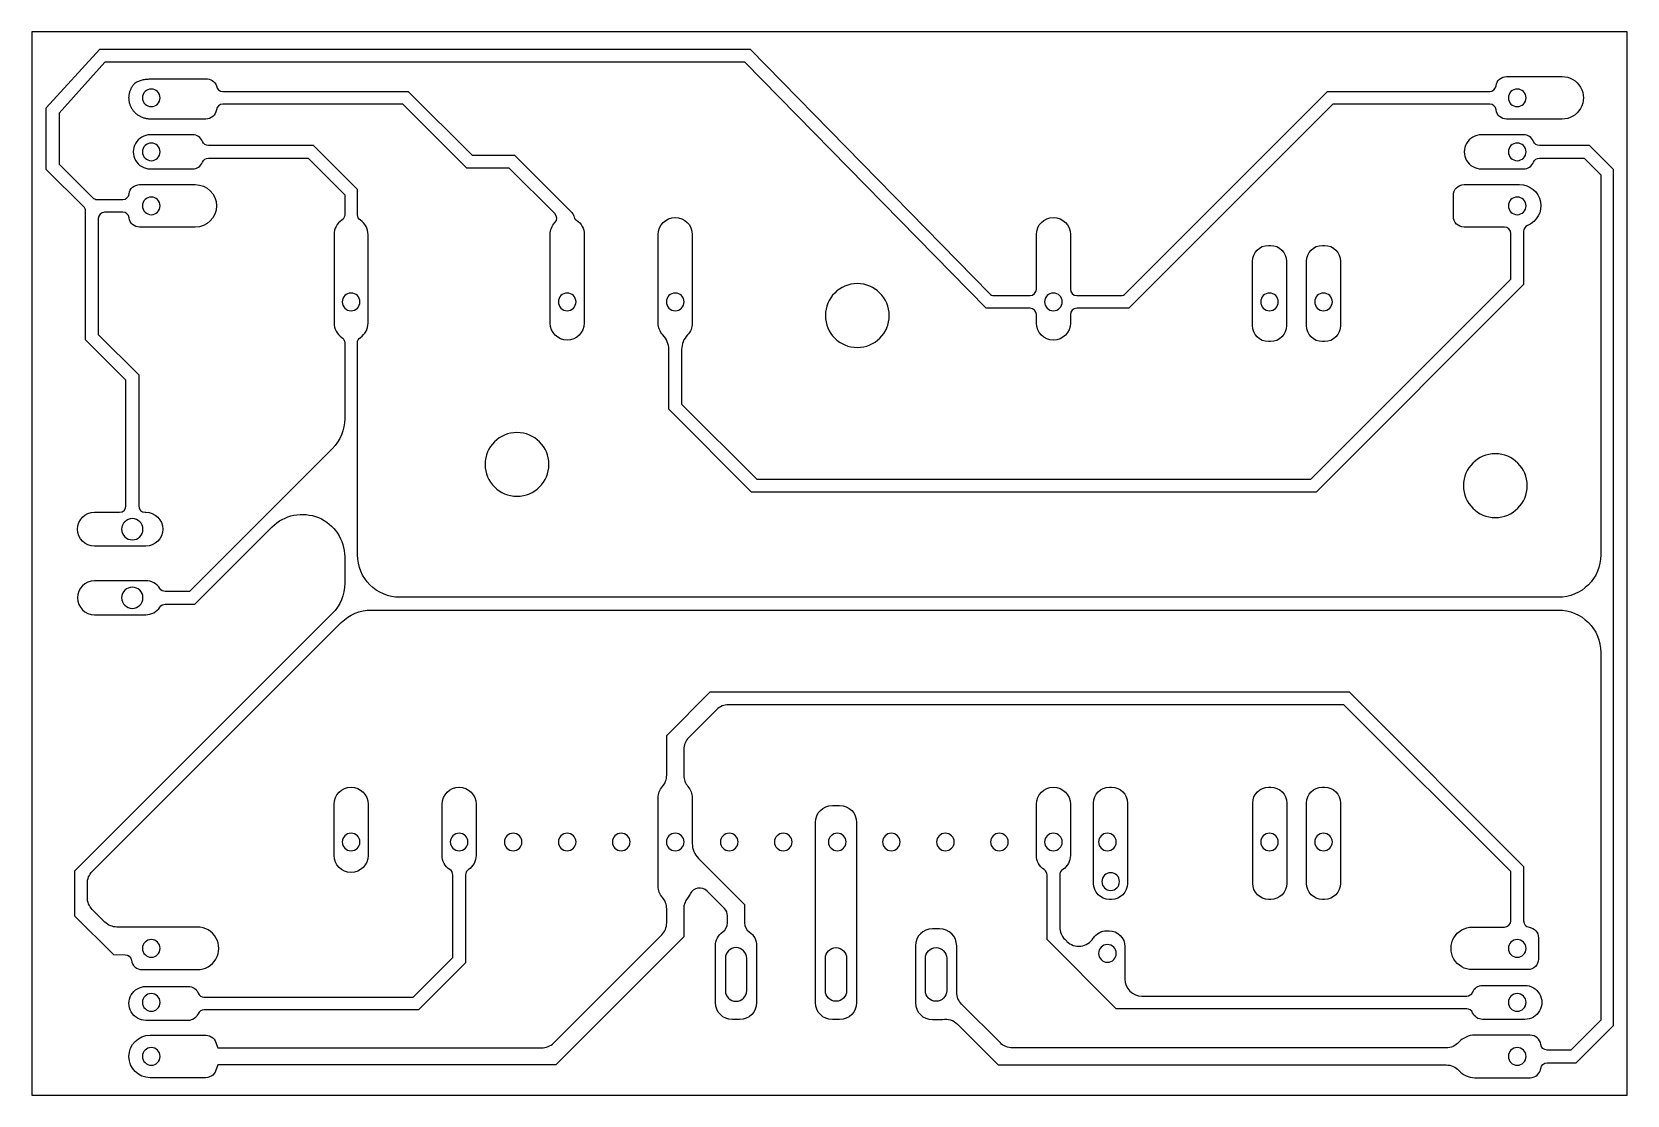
# Model space of a CAD drawing. Extents: x 99.5 to 174.5, y 49.3 to 99.3.
import ezdxf

# ---------------------------------------------------------------- set-up
doc = ezdxf.new("R2010")
doc.units = 0
doc.layers.add('TRACES', color=7, linetype='CONTINUOUS')

msp = doc.modelspace()

# ---------------------------------------------------------------- linework, layer by layer
at = {"layer": 'TRACES'}
for p, q in [((174.494, 99.34, 0.004), (99.494, 99.34, 0.004)), ((99.494, 99.34, 0.004), (99.494, 49.34, 0.004)), ((174.494, 49.34, 0.004), (174.494, 99.34, 0.004)), ((100.172, 95.771, 0.004), (102.68, 98.521, 0.004)), ((102.68, 98.521, 0.004), (133.265, 98.521, 0.004)), ((133.265, 98.521, 0.004), (144.514, 87.031, 0.004)), ((102.929, 97.921, 0.004), (100.772, 95.523, 0.004)), ((133.017, 97.921, 0.004), (102.929, 97.921, 0.004)), ((144.353, 86.343, 0.004), (133.017, 97.921, 0.004)), ((104.184, 96.725, 0.004), (104.202, 96.755, 0.004)), ((104.202, 96.755, 0.004), (104.22, 96.784, 0.004)), ((104.22, 96.784, 0.004), (104.24, 96.813, 0.004)), ((104.24, 96.813, 0.004), (104.26, 96.841, 0.004)), ((104.26, 96.841, 0.004), (104.281, 96.868, 0.004)), ((104.281, 96.868, 0.004), (104.304, 96.895, 0.004)), ((104.304, 96.895, 0.004), (104.327, 96.921, 0.004)), ((104.327, 96.921, 0.004), (104.351, 96.946, 0.004)), ((104.351, 96.946, 0.004), (104.391, 96.968, 0.004)), ((104.391, 96.968, 0.004), (104.433, 96.988, 0.004)), ((104.433, 96.988, 0.004), (104.474, 97.008, 0.004)), ((104.474, 97.008, 0.004), (104.517, 97.026, 0.004)), ((104.517, 97.026, 0.004), (104.56, 97.042, 0.004)), ((104.56, 97.042, 0.004), (104.604, 97.057, 0.004)), ((104.604, 97.057, 0.004), (104.648, 97.071, 0.004)), ((104.648, 97.071, 0.004), (104.692, 97.083, 0.004)), ((104.692, 97.083, 0.004), (104.737, 97.094, 0.004)), ((104.737, 97.094, 0.004), (104.782, 97.103, 0.004)), ((104.782, 97.103, 0.004), (104.828, 97.11, 0.004)), ((104.828, 97.11, 0.004), (104.874, 97.116, 0.004)), ((104.874, 97.116, 0.004), (104.92, 97.121, 0.004)), ((104.92, 97.121, 0.004), (104.966, 97.124, 0.004)), ((104.966, 97.124, 0.004), (105.012, 97.125, 0.004)), ((105.012, 97.125, 0.004), (105.058, 97.125, 0.004)), ((105.058, 97.125, 0.004), (107.67, 97.125, 0.004)), ((168.828, 97.239, 0.004), (171.44, 97.239, 0.004)), ((104.058, 96.262, 0.004), (104.06, 96.296, 0.004)), ((104.058, 96.227, 0.004), (104.058, 96.262, 0.004)), ((104.059, 96.192, 0.004), (104.058, 96.227, 0.004)), ((104.061, 96.158, 0.004), (104.059, 96.192, 0.004)), ((104.06, 96.296, 0.004), (104.062, 96.331, 0.004)), ((104.065, 96.123, 0.004), (104.061, 96.158, 0.004)), ((104.062, 96.331, 0.004), (104.066, 96.365, 0.004)), ((104.069, 96.089, 0.004), (104.065, 96.123, 0.004)), ((104.066, 96.365, 0.004), (104.071, 96.4, 0.004)), ((104.075, 96.055, 0.004), (104.069, 96.089, 0.004)), ((104.071, 96.4, 0.004), (104.077, 96.434, 0.004)), ((104.082, 96.021, 0.004), (104.075, 96.055, 0.004)), ((104.077, 96.434, 0.004), (104.085, 96.467, 0.004)), ((104.09, 95.987, 0.004), (104.082, 96.021, 0.004)), ((104.085, 96.467, 0.004), (104.093, 96.501, 0.004)), ((104.093, 96.501, 0.004), (104.103, 96.534, 0.004)), ((104.103, 96.534, 0.004), (104.114, 96.567, 0.004)), ((104.114, 96.567, 0.004), (104.126, 96.6, 0.004)), ((104.126, 96.6, 0.004), (104.139, 96.632, 0.004)), ((104.139, 96.632, 0.004), (104.153, 96.663, 0.004)), ((104.153, 96.663, 0.004), (104.168, 96.695, 0.004)), ((104.168, 96.695, 0.004), (104.184, 96.725, 0.004)), ((108.463, 96.539, 0.004), (117.186, 96.539, 0.004)), ((117.186, 96.539, 0.004), (120.186, 93.539, 0.004)), ((150.907, 87.031, 0.004), (160.415, 96.539, 0.004)), ((160.415, 96.539, 0.004), (168.034, 96.539, 0.004)), ((100.172, 92.876, 0.004), (100.172, 95.771, 0.004)), ((100.772, 95.523, 0.004), (100.772, 93.124, 0.004)), ((104.099, 95.954, 0.004), (104.09, 95.987, 0.004)), ((104.11, 95.921, 0.004), (104.099, 95.954, 0.004)), ((104.121, 95.888, 0.004), (104.11, 95.921, 0.004)), ((104.134, 95.856, 0.004), (104.121, 95.888, 0.004)), ((104.148, 95.824, 0.004), (104.134, 95.856, 0.004)), ((104.163, 95.793, 0.004), (104.148, 95.824, 0.004)), ((104.179, 95.762, 0.004), (104.163, 95.793, 0.004)), ((104.196, 95.732, 0.004), (104.179, 95.762, 0.004)), ((104.214, 95.702, 0.004), (104.196, 95.732, 0.004)), ((104.233, 95.673, 0.004), (104.214, 95.702, 0.004)), ((104.253, 95.645, 0.004), (104.233, 95.673, 0.004)), ((104.274, 95.618, 0.004), (104.253, 95.645, 0.004)), ((104.296, 95.591, 0.004), (104.274, 95.618, 0.004)), ((104.319, 95.565, 0.004), (104.296, 95.591, 0.004)), ((104.343, 95.54, 0.004), (104.319, 95.565, 0.004)), ((104.367, 95.515, 0.004), (104.343, 95.54, 0.004)), ((104.393, 95.492, 0.004), (104.367, 95.515, 0.004)), ((104.419, 95.469, 0.004), (104.393, 95.492, 0.004)), ((104.446, 95.448, 0.004), (104.419, 95.469, 0.004)), ((104.474, 95.427, 0.004), (104.446, 95.448, 0.004)), ((104.502, 95.407, 0.004), (104.474, 95.427, 0.004)), ((104.532, 95.388, 0.004), (104.502, 95.407, 0.004)), ((104.561, 95.371, 0.004), (104.532, 95.388, 0.004)), ((104.592, 95.354, 0.004), (104.561, 95.371, 0.004)), ((104.623, 95.338, 0.004), (104.592, 95.354, 0.004)), ((104.654, 95.324, 0.004), (104.623, 95.338, 0.004)), ((104.686, 95.31, 0.004), (104.654, 95.324, 0.004)), ((104.718, 95.298, 0.004), (104.686, 95.31, 0.004)), ((104.751, 95.287, 0.004), (104.718, 95.298, 0.004)), ((104.784, 95.277, 0.004), (104.751, 95.287, 0.004)), ((104.818, 95.268, 0.004), (104.784, 95.277, 0.004)), ((104.852, 95.26, 0.004), (104.818, 95.268, 0.004)), ((104.886, 95.253, 0.004), (104.852, 95.26, 0.004)), ((104.92, 95.248, 0.004), (104.886, 95.253, 0.004)), ((116.937, 95.939, 0.004), (108.463, 95.939, 0.004)), ((119.937, 92.939, 0.004), (116.937, 95.939, 0.004)), ((160.663, 95.939, 0.004), (151.068, 86.343, 0.004)), ((168.034, 95.939, 0.004), (160.663, 95.939, 0.004)), ((104.954, 95.244, 0.004), (104.92, 95.248, 0.004)), ((104.989, 95.241, 0.004), (104.954, 95.244, 0.004)), ((105.023, 95.239, 0.004), (104.989, 95.241, 0.004)), ((105.058, 95.239, 0.004), (105.023, 95.239, 0.004)), ((107.67, 95.239, 0.004), (105.058, 95.239, 0.004)), ((171.44, 95.239, 0.004), (168.828, 95.239, 0.004)), ((107.047, 94.499, 0.004), (105.058, 94.499, 0.004)), ((112.726, 93.999, 0.004), (107.789, 93.999, 0.004)), ((114.801, 91.924, 0.004), (112.726, 93.999, 0.004)), ((169.628, 94.499, 0.004), (167.638, 94.499, 0.004)), ((172.726, 93.999, 0.004), (170.369, 93.999, 0.004)), ((173.858, 92.866, 0.004), (172.726, 93.999, 0.004)), ((100.772, 93.124, 0.004), (102.35, 91.546, 0.004)), ((107.789, 93.399, 0.004), (112.477, 93.399, 0.004)), ((112.477, 93.399, 0.004), (114.201, 91.675, 0.004)), ((120.186, 93.539, 0.004), (122.186, 93.539, 0.004)), ((122.186, 93.539, 0.004), (124.882, 90.842, 0.004)), ((170.369, 93.399, 0.004), (172.477, 93.399, 0.004)), ((172.477, 93.399, 0.004), (173.258, 92.618, 0.004)), ((101.926, 91.122, 0.004), (100.172, 92.876, 0.004)), ((105.058, 92.899, 0.004), (107.047, 92.899, 0.004)), ((121.937, 92.939, 0.004), (119.937, 92.939, 0.004)), ((124.084, 90.792, 0.004), (121.937, 92.939, 0.004)), ((167.638, 92.899, 0.004), (169.628, 92.899, 0.004)), ((173.258, 92.618, 0.004), (173.258, 74.751, 0.004)), ((173.858, 52.618, 0.004), (173.858, 92.866, 0.004)), ((104.558, 92.159, 0.004), (107.17, 92.159, 0.004)), ((114.201, 91.675, 0.004), (114.201, 90.735, 0.004)), ((114.801, 90.735, 0.004), (114.801, 91.924, 0.004)), ((166.328, 90.659, 0.004), (166.328, 91.659, 0.004)), ((166.828, 92.159, 0.004), (169.44, 92.159, 0.004)), ((102.014, 84.862, 0.004), (102.014, 90.91, 0.004)), ((102.562, 91.459, 0.004), (103.764, 91.459, 0.004)), ((103.764, 90.859, 0.004), (102.914, 90.859, 0.004)), ((102.614, 90.559, 0.004), (102.614, 85.111, 0.004)), ((107.17, 90.159, 0.004), (104.558, 90.159, 0.004)), ((168.728, 90.159, 0.004), (166.828, 90.159, 0.004)), ((113.701, 89.813, 0.004), (113.701, 85.643, 0.004)), ((115.301, 85.643, 0.004), (115.301, 89.813, 0.004)), ((123.861, 85.643, 0.004), (123.861, 89.813, 0.004)), ((125.461, 89.813, 0.004), (125.461, 85.643, 0.004)), ((128.941, 85.643, 0.004), (128.941, 89.813, 0.004)), ((130.541, 89.813, 0.004), (130.541, 85.643, 0.004)), ((146.721, 87.243, 0.004), (146.721, 89.813, 0.004)), ((148.321, 89.813, 0.004), (148.321, 87.243, 0.004)), ((157.631, 89.301, 0.004), (157.731, 89.301, 0.004)), ((160.171, 89.301, 0.004), (160.271, 89.301, 0.004)), ((169.028, 87.704, 0.004), (169.028, 89.859, 0.004)), ((169.628, 89.954, 0.004), (169.628, 87.455, 0.004)), ((156.881, 85.525, 0.004), (156.881, 88.551, 0.004)), ((158.481, 88.551, 0.004), (158.481, 85.525, 0.004)), ((159.421, 85.525, 0.004), (159.421, 88.551, 0.004)), ((161.021, 88.551, 0.004), (161.021, 85.525, 0.004)), ((159.624, 78.3, 0.004), (169.028, 87.704, 0.004)), ((169.628, 87.455, 0.004), (159.873, 77.7, 0.004)), ((146.421, 86.343, 0.004), (144.353, 86.343, 0.004)), ((144.726, 86.943, 0.004), (146.421, 86.943, 0.004)), ((148.621, 86.943, 0.004), (150.695, 86.943, 0.004)), ((151.068, 86.343, 0.004), (148.621, 86.343, 0.004)), ((146.721, 85.643, 0.004), (146.721, 86.043, 0.004)), ((148.321, 86.043, 0.004), (148.321, 85.643, 0.004)), ((103.914, 82.962, 0.004), (102.014, 84.862, 0.004)), ((102.614, 85.111, 0.004), (104.514, 83.21, 0.004)), ((157.731, 84.775, 0.004), (157.631, 84.775, 0.004)), ((160.271, 84.775, 0.004), (160.171, 84.775, 0.004)), ((114.201, 84.721, 0.004), (114.201, 81.153, 0.004)), ((114.801, 74.751, 0.004), (114.801, 84.721, 0.004)), ((129.441, 81.59, 0.004), (129.441, 84.398, 0.004)), ((130.041, 84.398, 0.004), (130.041, 81.838, 0.004)), ((103.914, 77.052, 0.004), (103.914, 82.962, 0.004)), ((104.514, 83.21, 0.004), (104.514, 77.052, 0.004)), ((130.041, 81.838, 0.004), (133.579, 78.3, 0.004)), ((133.331, 77.7, 0.004), (129.441, 81.59, 0.004)), ((113.615, 79.739, 0.004), (106.903, 73.027, 0.004)), ((133.579, 78.3, 0.004), (159.624, 78.3, 0.004)), ((159.873, 77.7, 0.004), (133.331, 77.7, 0.004)), ((102.437, 76.752, 0.004), (103.614, 76.752, 0.004)), ((104.814, 76.752, 0.004), (104.844, 76.752, 0.004)), ((107.152, 72.427, 0.004), (110.787, 76.062, 0.004)), ((104.844, 75.152, 0.004), (102.437, 75.152, 0.004)), ((114.201, 74.648, 0.004), (114.201, 73.403, 0.004)), ((104.844, 73.527, 0.004), (102.437, 73.527, 0.004)), ((106.903, 73.027, 0.004), (105.766, 73.027, 0.004)), ((171.258, 72.751, 0.004), (116.801, 72.751, 0.004)), ((105.766, 72.427, 0.004), (107.152, 72.427, 0.004)), ((115.454, 72.151, 0.004), (171.258, 72.151, 0.004)), ((113.615, 71.989, 0.004), (101.5, 59.874, 0.004)), ((102.335, 59.86, 0.004), (114.039, 71.565, 0.004)), ((102.437, 71.927, 0.004), (104.844, 71.927, 0.004)), ((173.258, 70.151, 0.004), (173.258, 52.866, 0.004)), ((129.341, 66.252, 0.004), (131.388, 68.3, 0.004)), ((131.388, 68.3, 0.004), (161.425, 68.3, 0.004)), ((161.425, 68.3, 0.004), (169.628, 60.097, 0.004)), ((161.176, 67.7, 0.004), (132.251, 67.7, 0.004)), ((169.028, 59.848, 0.004), (161.176, 67.7, 0.004)), ((131.685, 67.466, 0.004), (130.375, 66.155, 0.004)), ((129.341, 64.381, 0.004), (129.341, 66.252, 0.004)), ((130.141, 65.59, 0.004), (130.141, 64.381, 0.004)), ((150.154, 63.82, 0.004), (150.254, 63.82, 0.004)), ((157.641, 63.82, 0.004), (157.741, 63.82, 0.004)), ((160.171, 63.82, 0.004), (160.271, 63.82, 0.004)), ((113.701, 60.613, 0.004), (113.701, 63.02, 0.004)), ((115.301, 63.02, 0.004), (115.301, 60.613, 0.004)), ((118.781, 60.613, 0.004), (118.781, 63.02, 0.004)), ((120.381, 63.02, 0.004), (120.381, 60.613, 0.004)), ((128.941, 59.163, 0.004), (128.941, 63.323, 0.004)), ((130.541, 63.323, 0.004), (130.541, 61.178, 0.004)), ((146.721, 60.613, 0.004), (146.721, 63.02, 0.004)), ((148.321, 63.02, 0.004), (148.321, 60.613, 0.004)), ((149.404, 59.296, 0.004), (149.404, 63.07, 0.004)), ((151.004, 63.07, 0.004), (151.004, 59.296, 0.004)), ((156.891, 59.296, 0.004), (156.891, 63.07, 0.004)), ((158.491, 63.07, 0.004), (158.491, 59.296, 0.004)), ((159.421, 59.296, 0.004), (159.421, 63.07, 0.004)), ((161.021, 63.07, 0.004), (161.021, 59.296, 0.004)), ((137.13, 62.961, 0.004), (137.471, 62.961, 0.004)), ((136.33, 53.691, 0.004), (136.33, 62.161, 0.004)), ((138.271, 62.161, 0.004), (138.271, 53.691, 0.004)), ((130.834, 60.471, 0.004), (133, 58.305, 0.004)), ((169.628, 60.097, 0.004), (169.628, 57.532, 0.004)), ((101.5, 59.874, 0.004), (101.5, 57.775, 0.004)), ((102.1, 58.638, 0.004), (102.1, 59.294, 0.004)), ((119.281, 55.815, 0.004), (119.281, 59.691, 0.004)), ((119.881, 59.691, 0.004), (119.881, 55.566, 0.004)), ((147.221, 56.655, 0.004), (147.221, 59.691, 0.004)), ((147.821, 59.691, 0.004), (147.821, 57.235, 0.004)), ((169.028, 57.539, 0.004), (169.028, 59.848, 0.004)), ((132.054, 58.12, 0.004), (131.242, 58.931, 0.004)), ((150.254, 58.546, 0.004), (150.154, 58.546, 0.004)), ((157.741, 58.546, 0.004), (157.641, 58.546, 0.004)), ((160.271, 58.546, 0.004), (160.171, 58.546, 0.004)), ((101.5, 57.775, 0.004), (103.331, 55.945, 0.004)), ((102.928, 57.479, 0.004), (102.335, 58.073, 0.004)), ((129.341, 57.439, 0.004), (129.341, 58.105, 0.004)), ((130.141, 58.105, 0.004), (130.141, 56.777, 0.004)), ((132.2, 57.437, 0.004), (132.2, 57.766, 0.004)), ((133, 58.305, 0.004), (133, 57.434, 0.004)), ((107.28, 57.241, 0.004), (103.493, 57.245, 0.004)), ((142.173, 57.16, 0.004), (141.832, 57.16, 0.004)), ((150.036, 57.071, 0.004), (150.136, 57.071, 0.004)), ((167.216, 57.239, 0.004), (168.728, 57.239, 0.004)), ((124.026, 51.793, 0.004), (129.107, 56.874, 0.004)), ((130.141, 56.777, 0.004), (124.123, 50.759, 0.004)), ((131.628, 53.691, 0.004), (131.628, 56.36, 0.004)), ((133.569, 56.36, 0.004), (133.569, 53.691, 0.004)), ((141.032, 56.36, 0.004), (141.032, 53.691, 0.004)), ((142.973, 54.179, 0.004), (142.973, 56.36, 0.004)), ((150.477, 53.399, 0.004), (147.221, 56.655, 0.004)), ((148.055, 56.669, 0.004), (148.153, 56.572, 0.004)), ((150.886, 56.321, 0.004), (150.886, 54.799, 0.004)), ((170.328, 56.739, 0.004), (170.328, 55.739, 0.004)), ((103.331, 55.945, 0.004), (103.873, 55.944, 0.004)), ((117.415, 53.949, 0.004), (119.281, 55.815, 0.004)), ((119.881, 55.566, 0.004), (117.663, 53.349, 0.004)), ((132.1, 55.774, 0.004), (132.1, 54.254, 0.004)), ((133.1, 54.254, 0.004), (133.1, 55.774, 0.004)), ((136.8, 54.254, 0.004), (136.8, 55.774, 0.004)), ((137.8, 55.774, 0.004), (137.8, 54.254, 0.004)), ((141.504, 54.254, 0.004), (141.504, 55.774, 0.004)), ((142.504, 55.774, 0.004), (142.504, 54.254, 0.004)), ((104.666, 55.244, 0.004), (107.278, 55.241, 0.004)), ((169.828, 55.239, 0.004), (167.216, 55.239, 0.004)), ((104.853, 54.45, 0.004), (106.843, 54.45, 0.004)), ((167.697, 54.499, 0.004), (169.686, 54.499, 0.004)), ((107.584, 53.95, 0.004), (117.415, 53.949, 0.004)), ((117.663, 53.349, 0.004), (107.584, 53.35, 0.004)), ((145.029, 51.793, 0.004), (143.207, 53.613, 0.004)), ((166.955, 53.399, 0.004), (150.477, 53.399, 0.004)), ((151.686, 53.999, 0.004), (166.955, 53.999, 0.004)), ((106.843, 52.85, 0.004), (104.853, 52.85, 0.004)), ((132.769, 52.891, 0.004), (132.428, 52.891, 0.004)), ((137.471, 52.891, 0.004), (137.13, 52.891, 0.004)), ((141.832, 52.891, 0.004), (142.173, 52.891, 0.004)), ((143.008, 52.68, 0.004), (144.929, 50.759, 0.004)), ((169.686, 52.899, 0.004), (167.697, 52.899, 0.004)), ((173.258, 52.866, 0.004), (171.85, 51.459, 0.004)), ((172.099, 50.859, 0.004), (173.858, 52.618, 0.004)), ((105.058, 52.159, 0.004), (107.67, 52.159, 0.004)), ((169.94, 52.159, 0.004), (167.328, 52.159, 0.004)), ((108.166, 51.721, 0.004), (108.239, 51.559, 0.004)), ((108.239, 51.559, 0.004), (123.46, 51.559, 0.004)), ((165.986, 51.559, 0.004), (145.594, 51.559, 0.004)), ((171.85, 51.459, 0.004), (170.733, 51.459, 0.004)), ((108.24, 50.759, 0.004), (108.166, 50.596, 0.004)), ((124.123, 50.759, 0.004), (108.24, 50.759, 0.004)), ((144.929, 50.759, 0.004), (165.986, 50.759, 0.004)), ((170.733, 50.859, 0.004), (172.099, 50.859, 0.004)), ((107.67, 50.159, 0.004), (105.058, 50.159, 0.004)), ((167.328, 50.159, 0.004), (169.94, 50.159, 0.004)), ((99.494, 49.34, 0.004), (174.494, 49.34, 0.004))]:
    msp.add_line(p, q, dxfattribs=at)
at = {"layer": 'TRACES', "extrusion": (0, 0, -1)}
for centre, radius in [((-105.108, 96.239, -0.004), 0.415), ((-169.328, 96.239, -0.004), 0.415), ((-105.108, 93.699, -0.004), 0.415), ((-169.328, 93.699, -0.004), 0.415), ((-105.108, 91.159, -0.004), 0.415), ((-169.328, 91.159, -0.004), 0.415), ((-114.501, 86.643, -0.004), 0.415), ((-124.661, 86.643, -0.004), 0.415), ((-129.741, 86.643, -0.004), 0.415), ((-138.3, 86, -0.004), 1.5), ((-147.521, 86.643, -0.004), 0.415), ((-157.681, 86.643, -0.004), 0.415), ((-160.221, 86.643, -0.004), 0.415), ((-122.3, 79, -0.004), 1.5), ((-168.3, 78, -0.004), 1.5), ((-104.214, 75.952, -0.004), 0.5), ((-104.214, 72.727, -0.004), 0.5), ((-114.501, 61.243, -0.004), 0.415), ((-119.581, 61.243, -0.004), 0.415), ((-122.121, 61.243, -0.004), 0.415), ((-124.661, 61.243, -0.004), 0.415), ((-127.201, 61.243, -0.004), 0.415), ((-129.741, 61.243, -0.004), 0.415), ((-132.281, 61.243, -0.004), 0.415), ((-134.821, 61.243, -0.004), 0.415), ((-137.361, 61.243, -0.004), 0.415), ((-139.901, 61.243, -0.004), 0.415), ((-142.441, 61.243, -0.004), 0.415), ((-144.981, 61.243, -0.004), 0.415), ((-147.521, 61.243, -0.004), 0.415), ((-150.061, 61.243, -0.004), 0.415), ((-157.681, 61.243, -0.004), 0.415), ((-160.221, 61.243, -0.004), 0.415), ((-150.214, 59.382, -0.004), 0.415), ((-105.108, 56.239, -0.004), 0.415), ((-150.061, 56.004, -0.004), 0.415), ((-169.328, 56.239, -0.004), 0.415), ((-105.108, 53.699, -0.004), 0.415), ((-169.328, 53.699, -0.004), 0.415), ((-105.108, 51.159, -0.004), 0.415), ((-169.328, 51.159, -0.004), 0.415)]:
    msp.add_circle(centre, radius, dxfattribs=at)
for centre, radius, start, end in [((-107.716, 96.654, -0.004), 0.474, 84.43016, 161.88739), ((-168.832, 96.733, -0.004), 0.505, 7.69383, 89.48692), ((-171.44, 96.239, -0.004), 1, 89.99999, 270), ((-107.665, 95.744, -0.004), 0.505, 187.69383, 269.48692), ((-168.828, 95.739, -0.004), 0.5, 270, 352.81924), ((-107.784, 94.291, -0.004), 0.292, 268.96929, 339.0064), ((-170.364, 94.291, -0.004), 0.292, 268.96929, 339.0064), ((-107.789, 93.099, -0.004), 0.3, 22.02431, 90), ((-170.369, 93.099, -0.004), 0.3, 22.02431, 90), ((-104.563, 91.653, -0.004), 0.505, 7.69383, 89.48692), ((-107.17, 91.159, -0.004), 1, 90, 270), ((-166.828, 91.659, -0.004), 0.5, 360, 90), ((-169.44, 91.159, -0.004), 1, 90, 247.94079), ((-124.67, 90.63, -0.004), 0.3, 135, 169.92736), ((-104.558, 90.659, -0.004), 0.5, 270, 352.81924), ((-113.903, 90.734, -0.004), 0.298, 179.77975, 237.16452), ((-115.101, 90.735, -0.004), 0.3, 303.05573, 360), ((-124.661, 89.813, -0.004), 0.8, 0, 44.17997), ((-124.661, 89.813, -0.004), 0.8, 123.05573, 180.00001), ((-129.741, 89.813, -0.004), 0.8, 0, 180), ((-147.521, 89.813, -0.004), 0.8, 0, 180), ((-166.828, 90.659, -0.004), 0.5, 270, 360), ((-157.631, 88.551, -0.004), 0.75, 360, 90), ((-157.731, 88.551, -0.004), 0.75, 90, 180), ((-160.171, 88.551, -0.004), 0.75, 0, 90), ((-160.271, 88.551, -0.004), 0.75, 90, 180), ((-124.661, 85.643, -0.004), 0.8, 270, 360), ((-124.661, 85.643, -0.004), 0.8, 180, 270), ((-129.741, 85.643, -0.004), 0.8, 316.23826, 0), ((-129.741, 85.643, -0.004), 0.8, 180, 223.76174), ((-147.521, 85.643, -0.004), 0.8, 270, 0), ((-147.521, 85.643, -0.004), 0.8, 180, 270), ((-157.631, 85.525, -0.004), 0.75, 270, 0), ((-157.731, 85.525, -0.004), 0.75, 180, 270), ((-160.171, 85.525, -0.004), 0.75, 270, 0), ((-160.271, 85.525, -0.004), 0.75, 180, 270), ((-113.901, 84.721, -0.004), 0.3, 123.05573, 180), ((-115.091, 84.727, -0.004), 0.29, 358.93027, 58.014), ((-112.201, 81.153, -0.004), 2, 180, 225), ((-102.437, 75.952, -0.004), 0.8, 0, 90), ((-104.844, 75.952, -0.004), 0.8, 90, 180), ((-112.201, 74.648, -0.004), 2, 45, 180), ((-102.437, 75.952, -0.004), 0.8, 270, 0), ((-104.844, 75.952, -0.004), 0.8, 180, 270), ((-116.801, 74.751, -0.004), 2, 270, 360), ((-171.258, 74.751, -0.004), 2, 180, 270), ((-105.761, 73.317, -0.004), 0.29, 268.93027, 328.014), ((-112.201, 73.403, -0.004), 2, 180, 225), ((-105.766, 72.127, -0.004), 0.3, 33.05573, 90), ((-115.454, 70.151, -0.004), 2, 45, 90), ((-171.258, 70.151, -0.004), 2, 90, 180), ((-114.501, 63.02, -0.004), 0.8, 360, 90), ((-114.501, 63.02, -0.004), 0.8, 90, 180), ((-119.581, 63.02, -0.004), 0.8, 360, 90), ((-119.581, 63.02, -0.004), 0.8, 90, 180), ((-129.741, 63.323, -0.004), 0.8, 360, 41.40962), ((-129.741, 63.323, -0.004), 0.8, 138.59038, 180), ((-147.521, 63.02, -0.004), 0.8, 360, 90), ((-147.521, 63.02, -0.004), 0.8, 90, 180), ((-150.154, 63.07, -0.004), 0.75, 360, 90), ((-150.254, 63.07, -0.004), 0.75, 90, 180), ((-157.641, 63.07, -0.004), 0.75, 360, 90), ((-157.741, 63.07, -0.004), 0.75, 90, 180), ((-160.171, 63.07, -0.004), 0.75, 360, 90), ((-160.271, 63.07, -0.004), 0.75, 90, 180), ((-137.13, 62.161, -0.004), 0.8, 0, 90), ((-137.471, 62.161, -0.004), 0.8, 90, 180), ((-114.501, 60.613, -0.004), 0.8, 270, 0), ((-114.501, 60.613, -0.004), 0.8, 180, 270), ((-119.581, 60.613, -0.004), 0.8, 303.05573, 360), ((-119.552, 60.629, -0.004), 0.829, 181.07128, 235.87299), ((-147.549, 60.629, -0.004), 0.829, 304.12701, 358.92872), ((-147.521, 60.613, -0.004), 0.8, 180, 236.94427), ((-102.9, 59.294, -0.004), 0.8, 0, 45), ((-150.154, 59.296, -0.004), 0.75, 270, 360), ((-150.254, 59.296, -0.004), 0.75, 180, 270), ((-157.641, 59.296, -0.004), 0.75, 270, 360), ((-157.741, 59.296, -0.004), 0.75, 180, 270), ((-160.171, 59.296, -0.004), 0.75, 270, 0), ((-160.271, 59.296, -0.004), 0.75, 180, 270), ((-102.9, 58.638, -0.004), 0.8, 315, 0), ((-129.741, 59.163, -0.004), 0.8, 318.59038, 0), ((-129.541, 59.236, -0.004), 1, 206.02857, 218.94244), ((-103.494, 58.045, -0.004), 0.8, 270.06202, 315), ((-132.428, 56.36, -0.004), 0.8, 0, 55.96041), ((-132.769, 56.36, -0.004), 0.8, 124.24973, 180), ((-150.036, 56.321, -0.004), 0.75, 31.77162, 90), ((-150.136, 56.321, -0.004), 0.75, 90, 180), ((-167.216, 56.239, -0.004), 1, 269.99999, 90), ((-169.823, 56.734, -0.004), 0.505, 97.69383, 179.48692), ((-137.3, 55.774, -0.004), 0.5, 0, 180), ((-142.004, 55.774, -0.004), 0.5, 0, 180), ((-103.873, 55.644, -0.004), 0.3, 90.06202, 172.88127), ((-169.828, 55.739, -0.004), 0.5, 180, 270), ((-104.853, 53.65, -0.004), 0.8, 269.99999, 90), ((-106.843, 53.95, -0.004), 0.5, 90, 157.97569), ((-137.3, 54.254, -0.004), 0.5, 270, 360), ((-137.3, 54.254, -0.004), 0.5, 180, 270), ((-142.004, 54.254, -0.004), 0.5, 270, 360), ((-142.004, 54.254, -0.004), 0.5, 180, 270), ((-143.773, 54.179, -0.004), 0.8, 314.98219, 0), ((-167.697, 53.999, -0.004), 0.5, 22.02431, 90), ((-169.686, 53.699, -0.004), 0.8, 89.99999, 270), ((-132.428, 53.691, -0.004), 0.8, 270, 0), ((-132.769, 53.691, -0.004), 0.8, 180, 270), ((-137.13, 53.691, -0.004), 0.8, 270, 0), ((-137.471, 53.691, -0.004), 0.8, 180, 270), ((-106.833, 53.363, -0.004), 0.514, 203.056, 268.96831), ((-142.443, 52.114, -0.004), 0.8, 80.28226, 135.01085), ((-167.706, 53.412, -0.004), 0.514, 271.03169, 336.944), ((-105.058, 51.159, -0.004), 1, 270, 90), ((-107.67, 51.659, -0.004), 0.5, 90, 172.81924), ((-145.594, 52.359, -0.004), 0.8, 270, 314.98219), ((-165.986, 52.359, -0.004), 0.8, 221.8101, 270), ((-170.731, 51.756, -0.004), 0.297, 269.48701, 353.33224), ((-107.665, 50.664, -0.004), 0.505, 187.69383, 269.48692), ((-165.986, 49.959, -0.004), 0.8, 90, 138.18947), ((-170.733, 50.559, -0.004), 0.3, 7.18076, 90)]:
    msp.add_arc(centre, radius, start, end, dxfattribs=at)
at = {"layer": 'TRACES'}
for centre, radius, start, end in [((108.461, 96.836, 0.004), 0.297, 186.66776, 270.51299), ((168.034, 96.839, 0.004), 0.3, 270, 352.81924), ((108.463, 95.639, 0.004), 0.3, 90, 172.81924), ((168.037, 95.642, 0.004), 0.297, 6.66776, 90.51299), ((105.058, 93.699, 0.004), 0.8, 90, 270.00001), ((107.047, 93.999, 0.004), 0.5, 22.02431, 90), ((167.638, 93.699, 0.004), 0.8, 89.99999, 270), ((169.628, 93.999, 0.004), 0.5, 22.02431, 90), ((107.038, 93.412, 0.004), 0.514, 271.03169, 336.944), ((169.618, 93.412, 0.004), 0.514, 271.03169, 336.944), ((102.562, 91.759, 0.004), 0.3, 225, 270), ((103.764, 91.759, 0.004), 0.3, 270, 352.81924), ((101.714, 90.91, 0.004), 0.3, 0, 45), ((102.914, 90.559, 0.004), 0.3, 90, 180), ((103.767, 90.562, 0.004), 0.297, 6.66776, 90.51299), ((123.872, 90.58, 0.004), 0.3, 315.78721, 45.03282), ((114.501, 89.813, 0.004), 0.8, 123.05573, 180), ((114.501, 89.813, 0.004), 0.8, 359.99999, 56.94427), ((125.261, 90.735, 0.004), 0.3, 190.07264, 236.94427), ((168.728, 89.859, 0.004), 0.3, 0, 90), ((169.928, 89.954, 0.004), 0.3, 112.05921, 180), ((144.726, 87.243, 0.004), 0.3, 225, 270), ((146.421, 87.243, 0.004), 0.3, 270, 360), ((148.621, 87.243, 0.004), 0.3, 180, 270), ((150.695, 87.243, 0.004), 0.3, 270, 315), ((146.421, 86.043, 0.004), 0.3, 0, 90), ((148.621, 86.043, 0.004), 0.3, 90, 180), ((114.529, 85.659, 0.004), 0.829, 181.07128, 235.87299), ((114.501, 85.643, 0.004), 0.8, 303.05573, 0), ((128.441, 84.398, 0.004), 1, 0, 43.76174), ((131.041, 84.398, 0.004), 1, 136.23826, 180), ((103.614, 77.052, 0.004), 0.3, 270, 360), ((104.814, 77.052, 0.004), 0.3, 180, 270), ((102.437, 72.727, 0.004), 0.8, 90, 180), ((104.844, 72.727, 0.004), 0.8, 33.05573, 90), ((102.437, 72.727, 0.004), 0.8, 180, 270), ((104.829, 72.756, 0.004), 0.829, 271.07128, 325.87299), ((132.251, 66.9, 0.004), 0.8, 90, 135), ((130.941, 65.59, 0.004), 0.8, 135, 180), ((128.541, 64.381, 0.004), 0.8, 318.59038, 360), ((130.941, 64.381, 0.004), 0.8, 180, 221.40962), ((131.541, 61.178, 0.004), 1, 180, 225), ((118.991, 59.697, 0.004), 0.29, 358.93027, 58.014), ((120.181, 59.691, 0.004), 0.3, 123.05573, 180), ((146.921, 59.691, 0.004), 0.3, 0, 56.94427), ((148.111, 59.697, 0.004), 0.29, 121.986, 181.06973), ((128.541, 58.105, 0.004), 0.8, 0, 41.40962), ((130.941, 58.105, 0.004), 0.8, 141.05756, 180), ((130.889, 58.578, 0.004), 0.5, 45, 153.97143), ((131.7, 57.766, 0.004), 0.5, 0, 45), ((107.279, 56.241, 0.004), 1, 269.93797, 89.93798), ((128.541, 57.439, 0.004), 0.8, 315, 360), ((131.7, 57.437, 0.004), 0.5, 304.03959, 0), ((133.5, 57.434, 0.004), 0.5, 180, 235.75027), ((141.832, 56.36, 0.004), 0.8, 90, 180), ((142.173, 56.36, 0.004), 0.8, 0, 90), ((148.621, 57.235, 0.004), 0.8, 180, 225), ((168.728, 57.539, 0.004), 0.3, 270, 0), ((169.928, 57.532, 0.004), 0.3, 180, 262.81924), ((132.6, 55.774, 0.004), 0.5, 0, 180), ((148.718, 57.137, 0.004), 0.8, 225, 328.22838), ((104.667, 55.744, 0.004), 0.5, 187.11873, 269.93798), ((151.686, 54.799, 0.004), 0.8, 180, 270), ((107.579, 54.242, 0.004), 0.292, 200.9936, 271.03071), ((132.6, 54.254, 0.004), 0.5, 180, 270), ((132.6, 54.254, 0.004), 0.5, 270, 0), ((166.96, 54.291, 0.004), 0.292, 268.96929, 339.0064), ((107.584, 53.05, 0.004), 0.3, 90, 157.97569), ((141.832, 53.691, 0.004), 0.8, 180, 270), ((166.955, 53.099, 0.004), 0.3, 22.02431, 90), ((142.173, 53.691, 0.004), 0.8, 270, 279.71774), ((123.46, 52.359, 0.004), 0.8, 270, 315), ((167.328, 51.159, 0.004), 1, 90, 138.1899), ((169.94, 51.659, 0.004), 0.5, 7.18076, 90), ((167.328, 51.159, 0.004), 1, 221.81053, 270), ((169.935, 50.664, 0.004), 0.505, 270.51308, 352.30617)]:
    msp.add_arc(centre, radius, start, end, dxfattribs=at)

doc.saveas('drawing.dxf')
